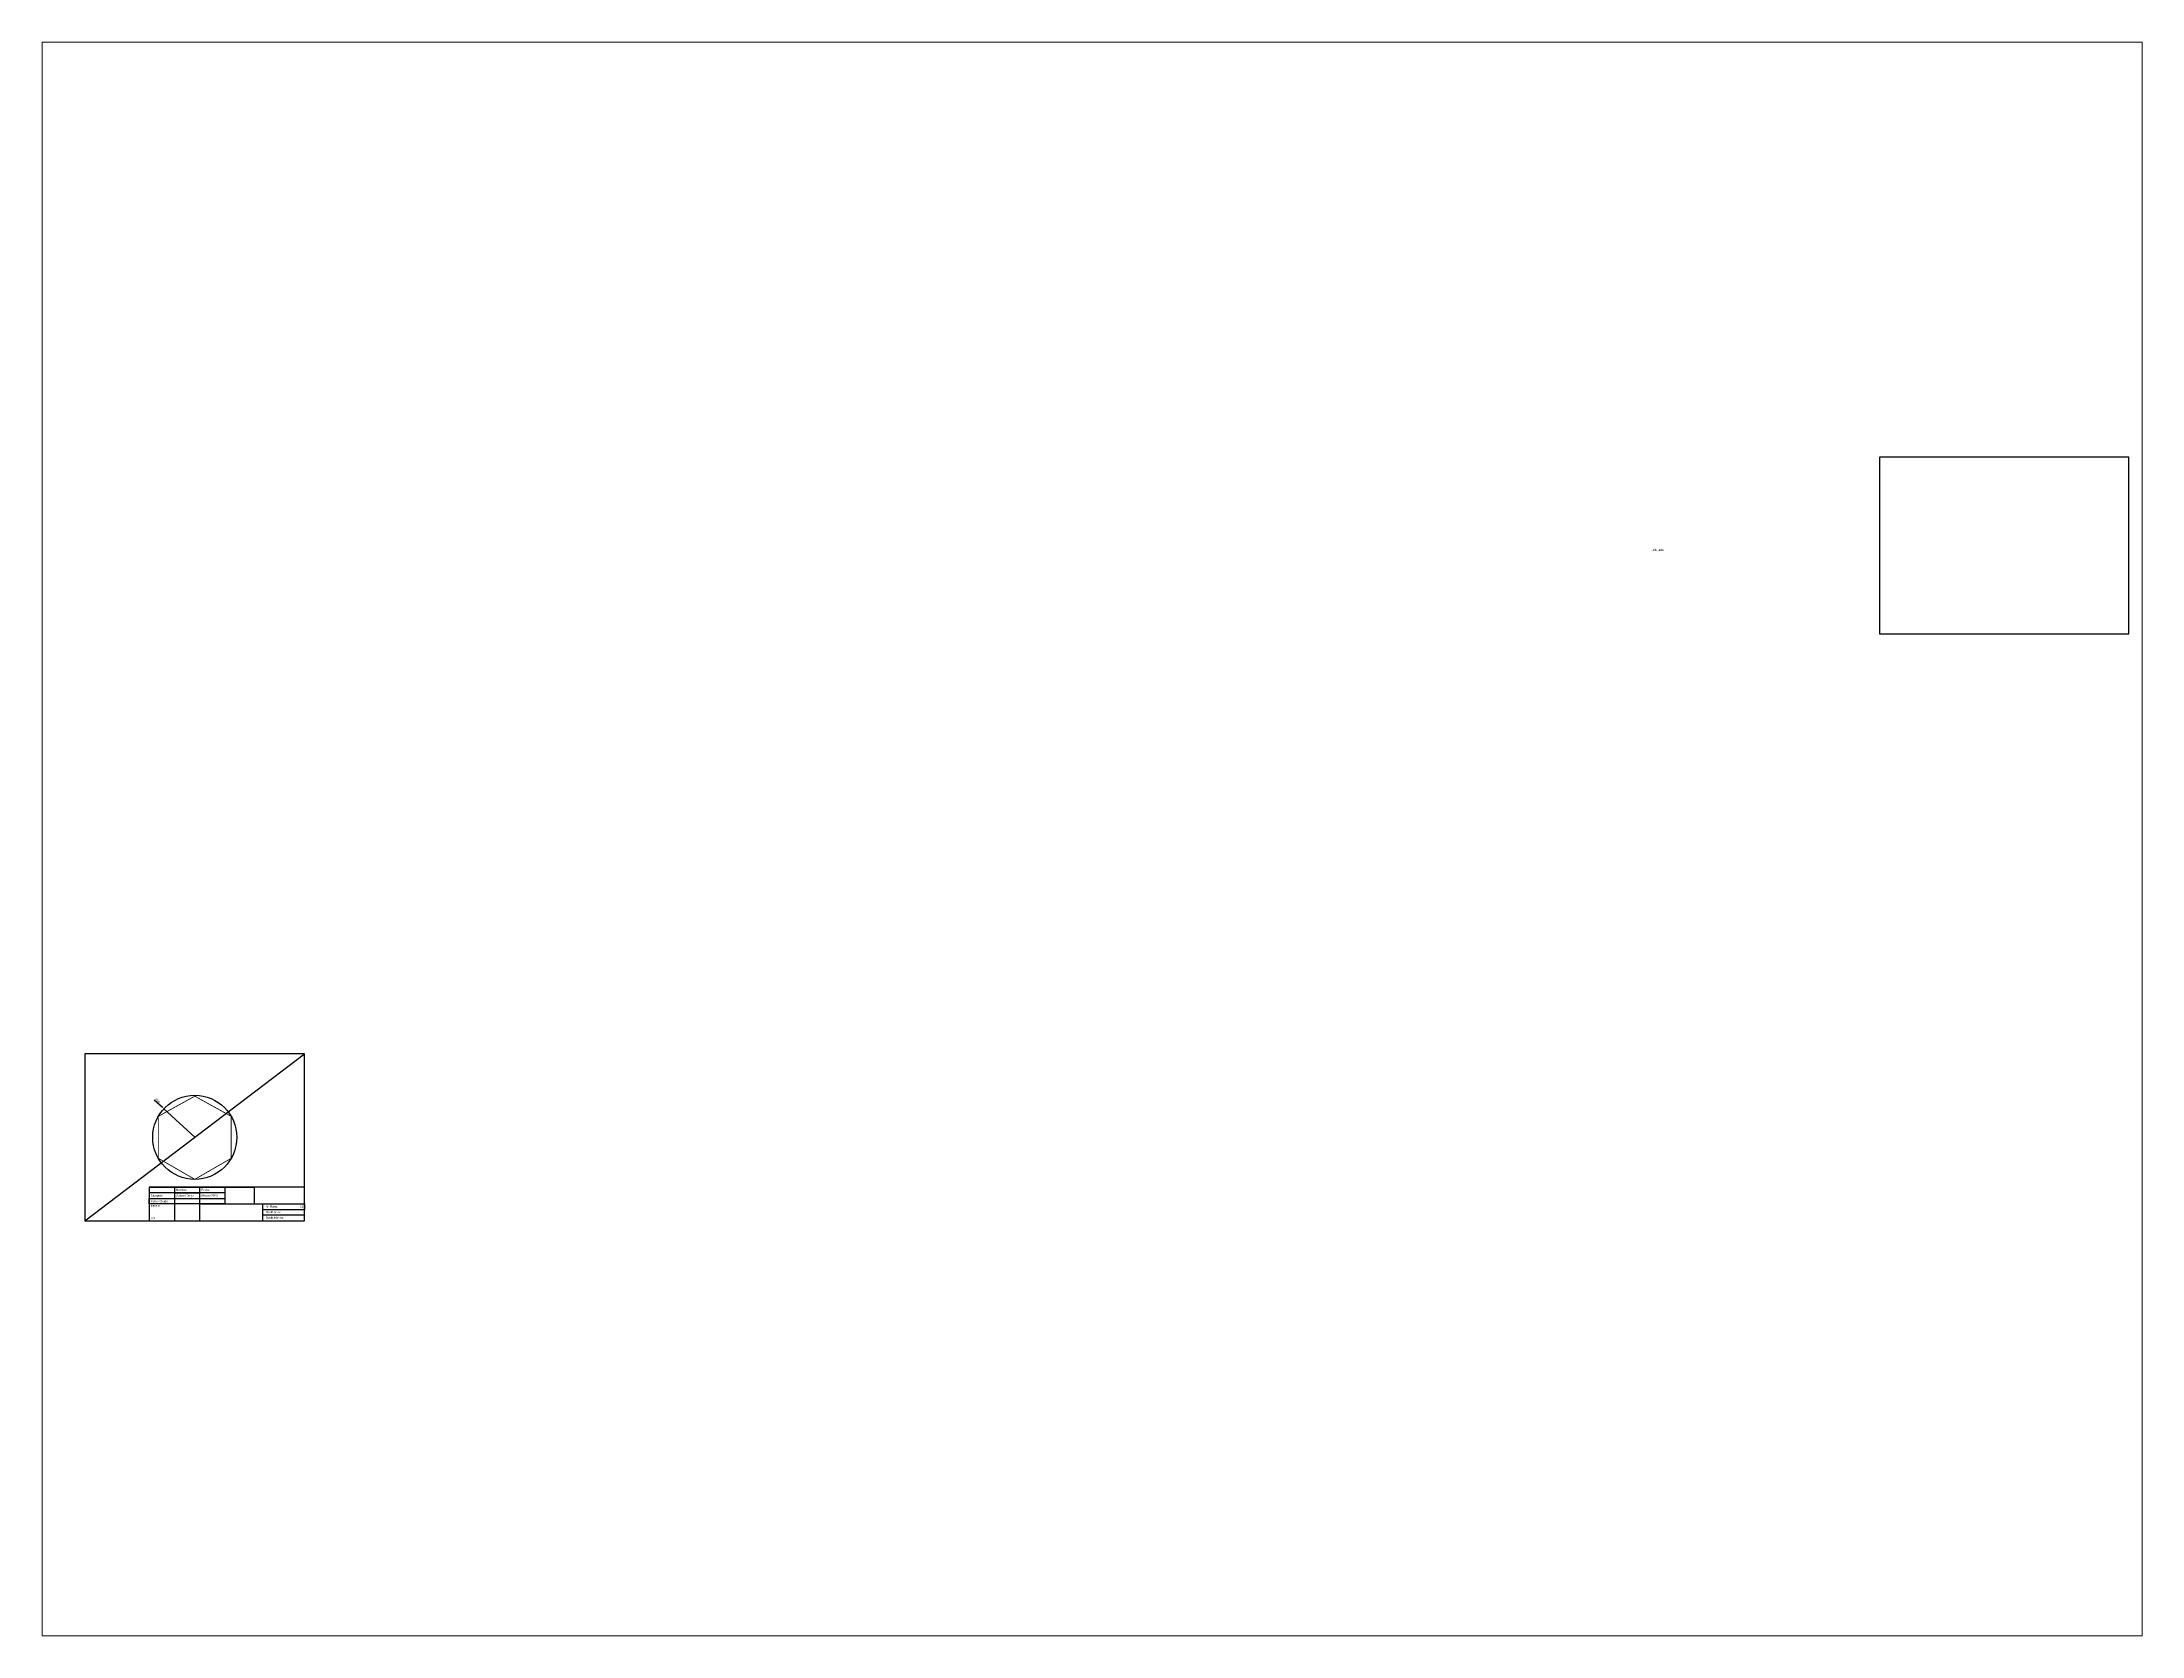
# Paper-space layout 'Presentación1' of a CAD drawing. Header units: millimetres. Extents: x 26 to 231, y 20 to 176.
# The model-space entities are those that its viewports show. They can reach past a viewport. Long polylines and large blocks are cut down to what shows.
import ezdxf

# ---------------------------------------------------------------- set-up
doc = ezdxf.new("R2010")
doc.units = ezdxf.units.MM
doc.layers.add('auxiliares1', color=252, linetype='Continuous')
doc.styles.get("Standard").update_dxf_attribs({"font": 'arial.ttf'})
doc.dimstyles.new('ISO-25', dxfattribs={"dimtxt": 2.5, "dimasz": 2.5, "dimexe": 1.25, "dimexo": 0.625, "dimtad": 1, "dimtxsty": 'Standard', "dimcen": 2.5, "dimadec": 0, "dimazin": 0, "dimtfac": 1, "dimtmove": 0, "dimatfit": 3, "dimfxl": 1, "dimarcsym": 0})

# ---------------------------------------------------------------- blocks, each defined once
blk = doc.blocks.new('*D5')
at = {"layer": 'auxiliares1', "color": 0, "lineweight": -2, "transparency": 16777216}
for p, q in [((1763.1, 885.9), (1772.8, 876.9)), ((1811.3, 841.2), (1774.6, 875.2))]:
    blk.add_line(p, q, dxfattribs=at)
at = {"layer": 'auxiliares1', "color": 0, "transparency": 16777216}
blk.add_solid([(1773.1, 877.2), (1772.5, 876.6), (1774.6, 875.2)], dxfattribs=at)
at = {"layer": 'Defpoints', "color": 0, "transparency": 16777216}
for p in [(1774.6, 875.2), (1811.3, 841.2)]:
    blk.add_point(p, dxfattribs=at)
at = {"layer": 'auxiliares1', "color": 0, "transparency": 16777216, "insert": (1767, 884.8), "char_height": 2.5, "attachment_point": 5, "rotation": 317.1353}
blk.add_mtext('R50', dxfattribs=at)

msp = doc.modelspace()

# ---------------------------------------------------------------- linework, layer by layer
for p, q in [((4113.781, 1650.363), (3816.781, 1650.363)), ((3816.781, 1650.363), (3816.781, 1440.363)), ((4113.781, 1440.363), (4113.781, 1650.363)), ((3816.781, 1440.363), (4113.781, 1440.363)), ((1941.993, 940.36), (1680.583, 940.36)), ((1680.583, 940.36), (1680.583, 741.95)), ((1941.993, 741.95), (1941.993, 940.36)), ((1941.993, 781.95), (1756.993, 781.95)), ((1756.993, 781.95), (1756.993, 741.95)), ((1756.993, 781.95), (1786.993, 781.95)), ((1786.993, 781.95), (1786.993, 774.95)), ((1786.993, 781.95), (1816.993, 781.95)), ((1816.993, 781.95), (1816.993, 774.95)), ((1816.993, 781.95), (1846.993, 781.95)), ((1846.993, 781.95), (1846.993, 774.95)), ((1846.993, 781.95), (1881.993, 781.95)), ((1846.993, 781.95), (1846.993, 761.95)), ((1881.993, 781.95), (1881.993, 761.95)), ((1941.993, 741.95), (1941.993, 781.95)), ((1786.993, 774.95), (1756.993, 774.95)), ((1756.993, 761.95), (1756.993, 768.45)), ((1756.993, 768.45), (1786.993, 768.45)), ((1846.993, 761.95), (1756.993, 761.95)), ((1816.993, 774.95), (1786.993, 774.95)), ((1786.993, 774.95), (1816.993, 774.95)), ((1786.993, 774.95), (1786.993, 741.95)), ((1786.993, 768.45), (1846.993, 768.45)), ((1846.993, 774.95), (1816.993, 774.95)), ((1816.993, 774.95), (1816.993, 741.95)), ((1816.993, 761.95), (1891.993, 761.95)), ((1846.993, 761.95), (1881.993, 761.95)), ((1881.993, 761.95), (1941.993, 761.95)), ((1891.993, 761.95), (1891.993, 741.95)), ((1941.993, 754.95), (1891.993, 754.95)), ((1941.993, 761.95), (1941.993, 754.95)), ((1680.583, 741.95), (1941.993, 741.95)), ((1756.993, 741.95), (1941.993, 741.95)), ((1941.993, 748.45), (1891.993, 748.45)), ((1941.993, 741.95), (1941.993, 748.45)), ((1941.993, 741.95), (1941.993, 748.45))]:
    msp.add_line(p, q)
at = {"const_width": 1}
msp.add_lwpolyline([(1811.288, 890.155), (1767.987, 866.155), (1767.987, 816.155), (1811.288, 791.155), (1854.589, 816.155), (1854.589, 866.155), (1811.288, 890.155)], dxfattribs=at)
at = {"layer": 'auxiliares1'}
msp.add_line((1680.583, 741.95), (1941.993, 940.36), dxfattribs=at)
msp.add_circle((1811.288, 841.155), 50, dxfattribs=at)

# ---------------------------------------------------------------- texts
for s, p in [('Dibujado', (3545.986, 1538.881)), ('Nombre', (1788.993, 777.431)), ('Fecha', (1818.993, 777.431)), ('Comprobado', (1758.993, 763.931)), ('Dibujado', (1758.993, 770.431)), ('Escala', (1758.993, 758.627)), ('Gabriel Diego', (1788.993, 770.431)), ('09-nov-2020', (1818.993, 770.431)), ('Sustituye a:', (1895.68, 750.931)), ('Nº Plano:                           01', (1895.68, 757.431)), ('1/1', (1758.993, 743.931)), ('Sustituido por:', (1895.68, 744.431))]:
    msp.add_text(s, height=2.5).set_placement(p)

# ---------------------------------------------------------------- dimensions: what is measured, and where the dimension line sits
dim = msp.add_radius_dim(center=(1811.288, 841.155), mpoint=(1774.64, 875.168), dimstyle='ISO-25', dxfattribs=at)
dim.commit()
dim.dimension.update_dxf_attribs({"geometry": '*D5', "text_midpoint": (1765.726, 883.441), "dimtype": 164})

psp = doc.layouts.new('Presentación1')

# ---------------------------------------------------------------- viewports
at = {"layer": '0'}
psp.add_viewport(center=(128.5, 97.5), size=(205.6, 156), view_center_point=(2879.387, 1196.156), view_height=1896.8169, dxfattribs=at)

doc.saveas('drawing.dxf')
